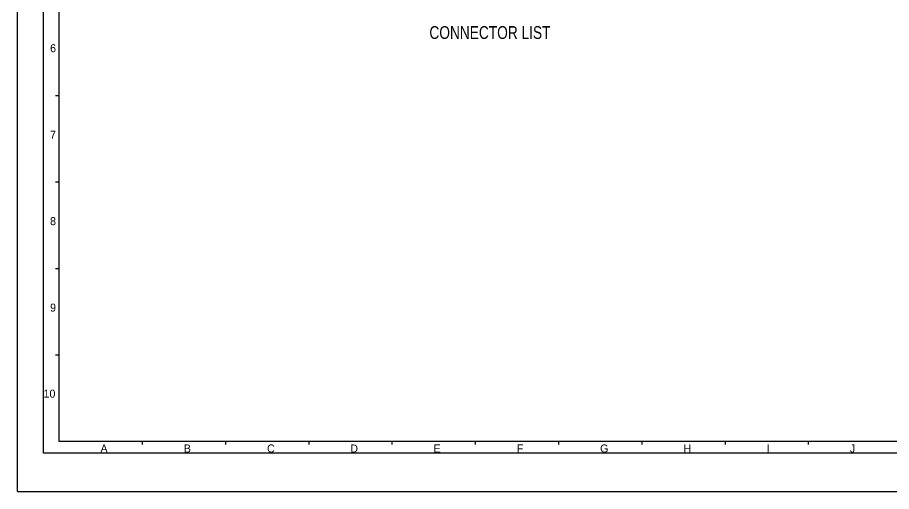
# Model space of a CAD drawing. Header units: millimetres. Extents: x 0 to 841, y 0 to 594.
# Drawn here: x 0 to 546, y 0 to 296 of the extents above; entities that cross this region are included whole.
import ezdxf

# ---------------------------------------------------------------- set-up
doc = ezdxf.new("R2010")
doc.units = ezdxf.units.MM
doc.header["$LTSCALE"] = 46.255
doc.layers.get('0').update_dxf_attribs({"linetype": 'CONTINUOUS'})
doc.layers.add('DETAIL', color=7, linetype='CONTINUOUS')
doc.styles.get("Standard").update_dxf_attribs({"font": 'txt', "width": 0.8})
doc.styles.add('TEXTSTYLE_2', font='txt')

msp = doc.modelspace()

# ---------------------------------------------------------------- linework, layer by layer
at = {"color": 4, "linetype": 'CONTINUOUS'}
for p, q in [((0, 0), (0, 594)), ((16.34, 23.88), (16.34, 574.88)), ((25.84, 566.88), (25.84, 31.38)), ((23.84, 247.38), (25.84, 247.38)), ((23.84, 193.38), (25.84, 193.38)), ((23.84, 139.38), (25.84, 139.38)), ((23.84, 85.38), (25.84, 85.38)), ((25.84, 31.38), (809.34, 31.38)), ((77.84, 31.38), (77.84, 29.38)), ((129.84, 31.38), (129.84, 29.38)), ((181.84, 31.38), (181.84, 29.38)), ((233.84, 31.38), (233.84, 29.38)), ((285.84, 31.38), (285.84, 29.38)), ((337.84, 31.38), (337.84, 29.38)), ((389.84, 31.38), (389.84, 29.38)), ((441.84, 31.38), (441.84, 29.38)), ((493.84, 31.38), (493.84, 29.38)), ((819.34, 23.88), (16.34, 23.88)), ((0, 0), (841, 0))]:
    msp.add_line(p, q, dxfattribs=at)

# ---------------------------------------------------------------- texts
at = {"color": 2, "linetype": 'CONTINUOUS', "char_height": 5, "attachment_point": 1, "line_spacing_factor": 0.9, "style": 'TEXTSTYLE_2'}
for s, insert, width in [('6', (20.34, 279.38), 5), ('7', (20.34, 225.38), 5), ('8', (20.34, 171.38), 5), ('9', (20.34, 117.38), 5), ('10', (16.25, 63.62), 10), ('A', (51.84, 29.38), 5), ('B', (103.84, 29.38), 5), ('C', (155.84, 29.38), 5), ('D', (207.84, 29.38), 5), ('E', (259.84, 29.38), 5), ('F', (311.84, 29.38), 5), ('G', (363.84, 29.38), 5), ('H', (415.84, 29.38), 5), ('I', (467.84, 29.38), 5), ('J', (519.84, 29.38), 5)]:
    msp.add_mtext(s, dxfattribs=dict(at, insert=insert, width=width))
at = {"layer": 'DETAIL', "color": 2, "linetype": 'CONTINUOUS', "insert": (257.24, 290.68), "char_height": 8, "width": 89.6, "attachment_point": 1, "line_spacing_factor": 0.9}
msp.add_mtext('CONNECTOR LIST', dxfattribs=at)

doc.saveas('drawing.dxf')
